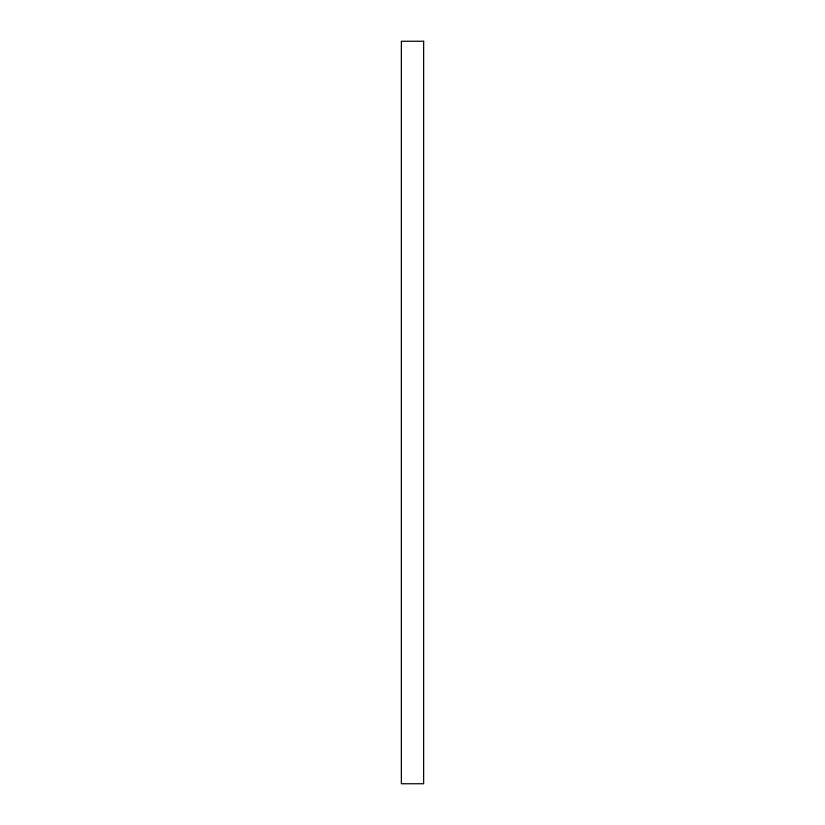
<?xml version="1.0" encoding="UTF-8"?>
<svg xmlns="http://www.w3.org/2000/svg" width="825" height="825" viewBox="0 0 825 825"><rect width="100%" height="100%" fill="white"/><g stroke="black" fill="none" stroke-linecap="round" stroke-linejoin="round"><path stroke-width="1.24" d="M423.637 41.25L401.363 41.25L401.363 783.75L423.637 783.75L423.637 41.25"/></g></svg>
